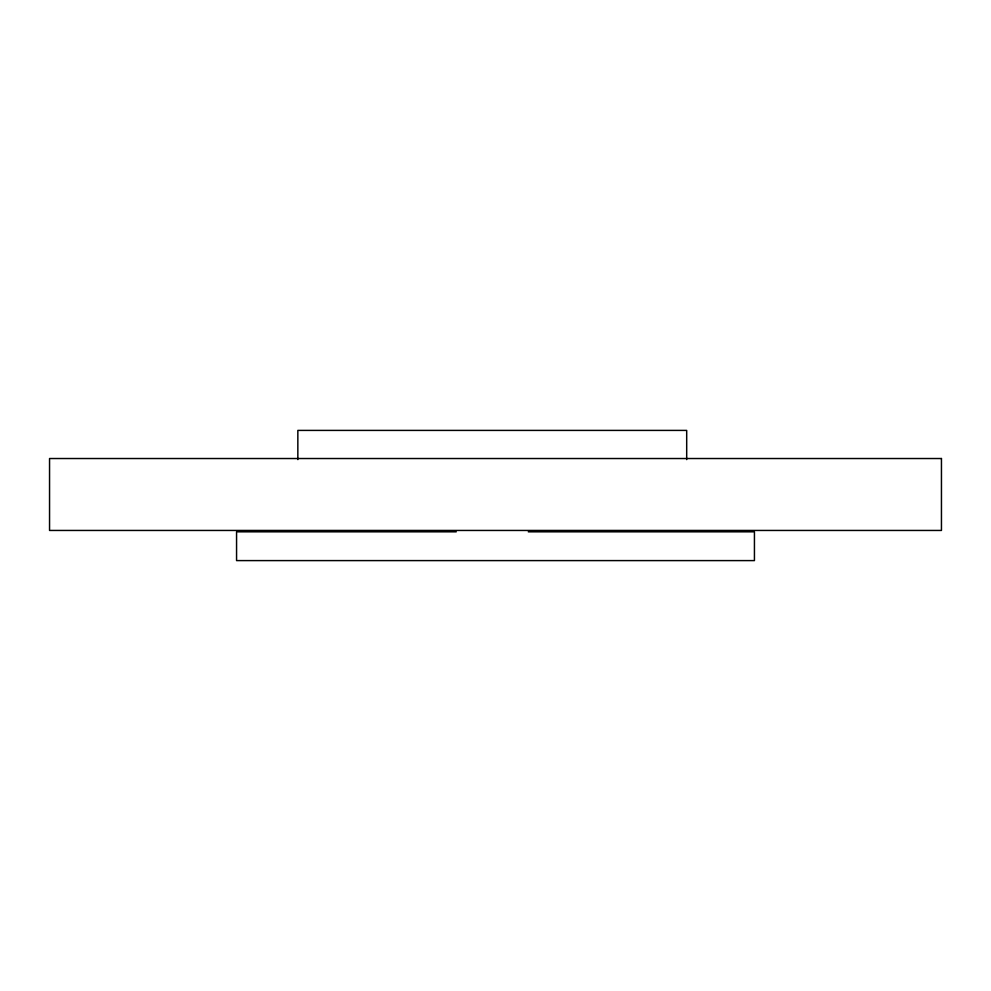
<?xml version="1.0" encoding="UTF-8"?>
<svg xmlns="http://www.w3.org/2000/svg" width="991" height="991" viewBox="0 0 991 991"><rect width="100%" height="100%" fill="white"/><g stroke="black" fill="none" stroke-linecap="round" stroke-linejoin="round"><path stroke-width="1.49" d="M456.232 531.82L236.564 531.82L236.564 560.596L754.436 560.596L754.436 531.82L528.302 531.82M686.689 459.601L686.689 430.404L297.845 430.404L297.845 459.601M941.45 458.523L49.55 458.523L49.55 530.445L941.45 530.445L941.45 458.523"/></g></svg>
